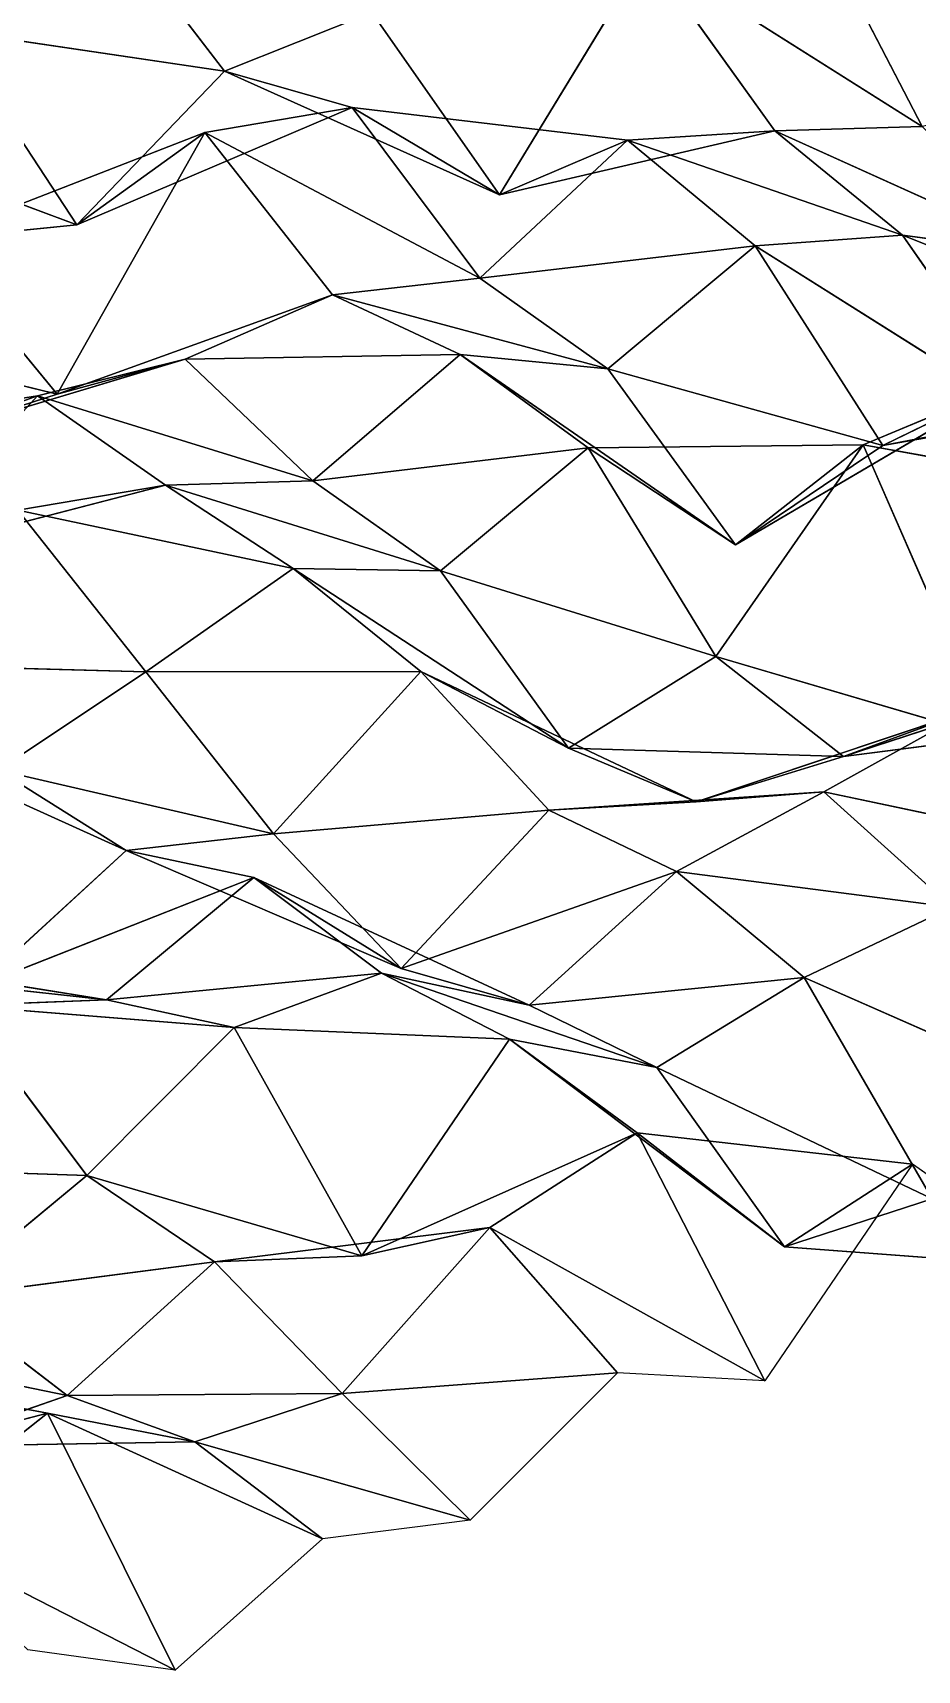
# Model space of a CAD drawing. Header units: metres. Extents: x -3703 to 431, y -1555 to 134.
# Drawn here: x 2.2 to 82.7, y -94.4 to 54.5 of the extents above; entities that cross this region are included whole.
import ezdxf

# ---------------------------------------------------------------- set-up
doc = ezdxf.new("R2010")
doc.units = ezdxf.units.M

msp = doc.modelspace()

# ---------------------------------------------------------------- linework, layer by layer
for p, q in [((71.554184, 68.36383, -647.68207), (83.18174, 45.954796, -682.9979)), ((83.18174, 45.954796, -682.9979), (71.554184, 68.36383, -647.68207)), ((8.04985, 66.183945, -649.0277), (19.677399, 51.00788, -685.9608)), ((19.677399, 51.00788, -685.9608), (8.04985, 66.183945, -649.0277)), ((58.13777, 61.78576, -673.70667), (44.72136, 39.756325, -696.2761)), ((44.72136, 39.756325, -696.2761), (58.13777, 61.78576, -673.70667)), ((83.18174, 45.954796, -682.9979), (58.13777, 61.78576, -673.70667)), ((58.13777, 61.78576, -673.70667), (69.76533, 45.574356, -710.4083)), ((69.76533, 45.574356, -710.4083), (58.13777, 61.78576, -673.70667)), ((58.13777, 61.78576, -673.70667), (83.18174, 45.954796, -682.9979)), ((33.09381, 56.323814, -659.65405), (19.677399, 51.00788, -685.9608)), ((19.677399, 51.00788, -685.9608), (33.09381, 56.323814, -659.65405)), ((33.09381, 56.323814, -659.65405), (44.72136, 39.756325, -696.2761)), ((44.72136, 39.756325, -696.2761), (33.09381, 56.323814, -659.65405)), ((19.677399, 51.00788, -685.9608), (-5.366562, 54.692352, -673.9535)), ((-5.366562, 54.692352, -673.9535), (6.260986, 37.017006, -710.3279)), ((6.260986, 37.017006, -710.3279), (-5.366562, 54.692352, -673.9535)), ((-5.366562, 54.692352, -673.9535), (19.677399, 51.00788, -685.9608)), ((19.677399, 51.00788, -685.9608), (6.260986, 37.017006, -710.3279)), ((6.260986, 37.017006, -710.3279), (19.677399, 51.00788, -685.9608)), ((44.72136, 39.756325, -696.2761), (19.677399, 51.00788, -685.9608)), ((19.677399, 51.00788, -685.9608), (31.304947, 47.6745, -725.5421)), ((31.304947, 47.6745, -725.5421), (19.677399, 51.00788, -685.9608)), ((19.677399, 51.00788, -685.9608), (44.72136, 39.756325, -696.2761)), ((31.304947, 47.6745, -725.5421), (6.260986, 37.017006, -710.3279)), ((6.260986, 37.017006, -710.3279), (31.304947, 47.6745, -725.5421)), ((31.304947, 47.6745, -725.5421), (17.88855, 45.41826, -752.5331)), ((17.88855, 45.41826, -752.5331), (31.304947, 47.6745, -725.5421)), ((44.72136, 39.756325, -696.2761), (31.304947, 47.6745, -725.5421)), ((56.348915, 44.716637, -737.712), (31.304947, 47.6745, -725.5421)), ((31.304947, 47.6745, -725.5421), (44.72136, 39.756325, -696.2761)), ((31.304947, 47.6745, -725.5421), (42.932518, 32.15799, -762.39923)), ((42.932518, 32.15799, -762.39923), (31.304947, 47.6745, -725.5421)), ((31.304947, 47.6745, -725.5421), (56.348915, 44.716637, -737.712)), ((6.260986, 37.017006, -710.3279), (-18.782974, 46.310753, -699.5748)), ((-18.782974, 46.310753, -699.5748), (6.260986, 37.017006, -710.3279)), ((17.88855, 45.41826, -752.5331), (-7.155411, 35.67518, -737.5233)), ((-7.155411, 35.67518, -737.5233), (17.88855, 45.41826, -752.5331)), ((17.88855, 45.41826, -752.5331), (4.472137, 21.624283, -774.708)), ((4.472137, 21.624283, -774.708), (17.88855, 45.41826, -752.5331)), ((6.260986, 37.017006, -710.3279), (17.88855, 45.41826, -752.5331)), ((17.88855, 45.41826, -752.5331), (6.260986, 37.017006, -710.3279)), ((42.932518, 32.15799, -762.39923), (17.88855, 45.41826, -752.5331)), ((17.88855, 45.41826, -752.5331), (29.516106, 30.652481, -789.558)), ((29.516106, 30.652481, -789.558), (17.88855, 45.41826, -752.5331)), ((17.88855, 45.41826, -752.5331), (42.932518, 32.15799, -762.39923)), ((56.348915, 44.716637, -737.712), (42.932518, 32.15799, -762.39923)), ((42.932518, 32.15799, -762.39923), (56.348915, 44.716637, -737.712)), ((69.76533, 45.574356, -710.4083), (44.72136, 39.756325, -696.2761)), ((44.72136, 39.756325, -696.2761), (69.76533, 45.574356, -710.4083)), ((44.72136, 39.756325, -696.2761), (56.348915, 44.716637, -737.712)), ((56.348915, 44.716637, -737.712), (44.72136, 39.756325, -696.2761)), ((69.76533, 45.574356, -710.4083), (56.348915, 44.716637, -737.712)), ((56.348915, 44.716637, -737.712), (69.76533, 45.574356, -710.4083)), ((81.392876, 36.09069, -748.6144), (56.348915, 44.716637, -737.712)), ((56.348915, 44.716637, -737.712), (67.97648, 35.118225, -775.89233)), ((67.97648, 35.118225, -775.89233), (56.348915, 44.716637, -737.712)), ((56.348915, 44.716637, -737.712), (81.392876, 36.09069, -748.6144)), ((83.18174, 45.954796, -682.9979), (69.76533, 45.574356, -710.4083)), ((69.76533, 45.574356, -710.4083), (83.18174, 45.954796, -682.9979)), ((94.80929, 34.2731, -720.71246), (69.76533, 45.574356, -710.4083)), ((69.76533, 45.574356, -710.4083), (81.392876, 36.09069, -748.6144)), ((81.392876, 36.09069, -748.6144), (69.76533, 45.574356, -710.4083)), ((69.76533, 45.574356, -710.4083), (94.80929, 34.2731, -720.71246)), ((6.260986, 37.017006, -710.3279), (-7.155411, 35.67518, -737.5233)), ((-7.155411, 35.67518, -737.5233), (6.260986, 37.017006, -710.3279)), ((81.392876, 36.09069, -748.6144), (67.97648, 35.118225, -775.89233)), ((67.97648, 35.118225, -775.89233), (81.392876, 36.09069, -748.6144)), ((94.80929, 34.2731, -720.71246), (81.392876, 36.09069, -748.6144)), ((106.43684, 26.119522, -759.21594), (81.392876, 36.09069, -748.6144)), ((81.392876, 36.09069, -748.6144), (94.80929, 34.2731, -720.71246)), ((81.392876, 36.09069, -748.6144), (93.02044, 19.348236, -785.19727)), ((93.02044, 19.348236, -785.19727), (81.392876, 36.09069, -748.6144)), ((81.392876, 36.09069, -748.6144), (106.43684, 26.119522, -759.21594)), ((-7.155411, 35.67518, -737.5233), (4.472137, 21.624283, -774.708)), ((4.472137, 21.624283, -774.708), (-7.155411, 35.67518, -737.5233)), ((67.97648, 35.118225, -775.89233), (42.932518, 32.15799, -762.39923)), ((42.932518, 32.15799, -762.39923), (67.97648, 35.118225, -775.89233)), ((67.97648, 35.118225, -775.89233), (54.560066, 23.92118, -800.88403)), ((54.560066, 23.92118, -800.88403), (67.97648, 35.118225, -775.89233)), ((93.02044, 19.348236, -785.19727), (67.97648, 35.118225, -775.89233)), ((67.97648, 35.118225, -775.89233), (79.60403, 16.959244, -812.15857)), ((79.60403, 16.959244, -812.15857), (67.97648, 35.118225, -775.89233)), ((67.97648, 35.118225, -775.89233), (93.02044, 19.348236, -785.19727)), ((42.932518, 32.15799, -762.39923), (29.516106, 30.652481, -789.558)), ((29.516106, 30.652481, -789.558), (42.932518, 32.15799, -762.39923)), ((42.932518, 32.15799, -762.39923), (54.560066, 23.92118, -800.88403)), ((54.560066, 23.92118, -800.88403), (42.932518, 32.15799, -762.39923)), ((29.516106, 30.652481, -789.558), (4.472137, 21.624283, -774.708)), ((4.472137, 21.624283, -774.708), (29.516106, 30.652481, -789.558)), ((29.516106, 30.652481, -789.558), (16.099693, 24.793549, -815.7434)), ((16.099693, 24.793549, -815.7434), (29.516106, 30.652481, -789.558)), ((54.560066, 23.92118, -800.88403), (29.516106, 30.652481, -789.558)), ((29.516106, 30.652481, -789.558), (41.143654, 25.24176, -828.6748)), ((41.143654, 25.24176, -828.6748), (29.516106, 30.652481, -789.558)), ((29.516106, 30.652481, -789.558), (54.560066, 23.92118, -800.88403)), ((4.472137, 21.624283, -774.708), (-20.571823, 27.705994, -763.23676)), ((-20.571823, 27.705994, -763.23676), (4.472137, 21.624283, -774.708)), ((16.099693, 24.793549, -815.7434), (-8.944275, 17.302475, -801.2371)), ((-8.944275, 17.302475, -801.2371), (16.099693, 24.793549, -815.7434)), ((16.099693, 24.793549, -815.7434), (2.683281, 21.481026, -842.49817)), ((2.683281, 21.481026, -842.49817), (16.099693, 24.793549, -815.7434)), ((4.472137, 21.624283, -774.708), (16.099693, 24.793549, -815.7434)), ((16.099693, 24.793549, -815.7434), (4.472137, 21.624283, -774.708)), ((41.143654, 25.24176, -828.6748), (16.099693, 24.793549, -815.7434)), ((16.099693, 24.793549, -815.7434), (41.143654, 25.24176, -828.6748)), ((16.099693, 24.793549, -815.7434), (27.727242, 13.744247, -853.59937)), ((27.727242, 13.744247, -853.59937), (16.099693, 24.793549, -815.7434)), ((41.143654, 25.24176, -828.6748), (27.727242, 13.744247, -853.59937)), ((27.727242, 13.744247, -853.59937), (41.143654, 25.24176, -828.6748)), ((54.560066, 23.92118, -800.88403), (41.143654, 25.24176, -828.6748)), ((66.187614, 7.918823, -837.63257), (41.143654, 25.24176, -828.6748)), ((41.143654, 25.24176, -828.6748), (54.560066, 23.92118, -800.88403)), ((41.143654, 25.24176, -828.6748), (52.771202, 16.75254, -867.1033)), ((52.771202, 16.75254, -867.1033), (41.143654, 25.24176, -828.6748)), ((41.143654, 25.24176, -828.6748), (66.187614, 7.918823, -837.63257)), ((79.60403, 16.959244, -812.15857), (54.560066, 23.92118, -800.88403)), ((54.560066, 23.92118, -800.88403), (66.187614, 7.918823, -837.63257)), ((66.187614, 7.918823, -837.63257), (54.560066, 23.92118, -800.88403)), ((54.560066, 23.92118, -800.88403), (79.60403, 16.959244, -812.15857)), ((91.231575, 22.617683, -853.7505), (66.187614, 7.918823, -837.63257)), ((66.187614, 7.918823, -837.63257), (91.231575, 22.617683, -853.7505)), ((91.231575, 22.617683, -853.7505), (77.81516, 17.0215, -879.9946)), ((77.81516, 17.0215, -879.9946), (91.231575, 22.617683, -853.7505)), ((79.60403, 16.959244, -812.15857), (91.231575, 22.617683, -853.7505)), ((91.231575, 22.617683, -853.7505), (79.60403, 16.959244, -812.15857)), ((2.683281, 21.481026, -842.49817), (-22.360687, 17.53852, -828.7854)), ((-22.360687, 17.53852, -828.7854), (2.683281, 21.481026, -842.49817)), ((2.683281, 21.481026, -842.49817), (-10.733116, 6.871491, -866.7268)), ((-10.733116, 6.871491, -866.7268), (2.683281, 21.481026, -842.49817)), ((4.472137, 21.624283, -774.708), (-8.944275, 17.302475, -801.2371)), ((-8.944275, 17.302475, -801.2371), (4.472137, 21.624283, -774.708)), ((-8.944275, 17.302475, -801.2371), (2.683281, 21.481026, -842.49817)), ((2.683281, 21.481026, -842.49817), (-8.944275, 17.302475, -801.2371)), ((27.727242, 13.744247, -853.59937), (2.683281, 21.481026, -842.49817)), ((2.683281, 21.481026, -842.49817), (14.310844, 13.342506, -881.005)), ((14.310844, 13.342506, -881.005), (2.683281, 21.481026, -842.49817)), ((2.683281, 21.481026, -842.49817), (27.727242, 13.744247, -853.59937)), ((104.64799, 21.77359, -826.0663), (79.60403, 16.959244, -812.15857)), ((79.60403, 16.959244, -812.15857), (104.64799, 21.77359, -826.0663)), ((93.02044, 19.348236, -785.19727), (79.60403, 16.959244, -812.15857)), ((79.60403, 16.959244, -812.15857), (93.02044, 19.348236, -785.19727)), ((52.771202, 16.75254, -867.1033), (27.727242, 13.744247, -853.59937)), ((27.727242, 13.744247, -853.59937), (52.771202, 16.75254, -867.1033)), ((52.771202, 16.75254, -867.1033), (39.354805, 5.564804, -892.09705)), ((39.354805, 5.564804, -892.09705), (52.771202, 16.75254, -867.1033)), ((77.81516, 17.0215, -879.9946), (52.771202, 16.75254, -867.1033)), ((52.771202, 16.75254, -867.1033), (77.81516, 17.0215, -879.9946)), ((66.187614, 7.918823, -837.63257), (52.771202, 16.75254, -867.1033)), ((52.771202, 16.75254, -867.1033), (66.187614, 7.918823, -837.63257)), ((52.771202, 16.75254, -867.1033), (64.398766, -2.224915, -903.1864)), ((64.398766, -2.224915, -903.1864), (52.771202, 16.75254, -867.1033)), ((77.81516, 17.0215, -879.9946), (64.398766, -2.224915, -903.1864)), ((64.398766, -2.224915, -903.1864), (77.81516, 17.0215, -879.9946)), ((66.187614, 7.918823, -837.63257), (77.81516, 17.0215, -879.9946)), ((77.81516, 17.0215, -879.9946), (66.187614, 7.918823, -837.63257)), ((79.60403, 16.959244, -812.15857), (66.187614, 7.918823, -837.63257)), ((66.187614, 7.918823, -837.63257), (79.60403, 16.959244, -812.15857)), ((102.85912, 12.481178, -891.81055), (77.81516, 17.0215, -879.9946)), ((77.81516, 17.0215, -879.9946), (89.442726, -9.597824, -914.369)), ((89.442726, -9.597824, -914.369), (77.81516, 17.0215, -879.9946)), ((77.81516, 17.0215, -879.9946), (102.85912, 12.481178, -891.81055)), ((27.727242, 13.744247, -853.59937), (14.310844, 13.342506, -881.005)), ((14.310844, 13.342506, -881.005), (27.727242, 13.744247, -853.59937)), ((27.727242, 13.744247, -853.59937), (39.354805, 5.564804, -892.09705)), ((39.354805, 5.564804, -892.09705), (27.727242, 13.744247, -853.59937)), ((14.310844, 13.342506, -881.005), (-10.733116, 6.871491, -866.7268)), ((-10.733116, 6.871491, -866.7268), (14.310844, 13.342506, -881.005)), ((14.310844, 13.342506, -881.005), (0.894417, 11.085289, -907.9957)), ((0.894417, 11.085289, -907.9957), (14.310844, 13.342506, -881.005)), ((39.354805, 5.564804, -892.09705), (14.310844, 13.342506, -881.005)), ((14.310844, 13.342506, -881.005), (25.938377, 5.767792, -919.6378)), ((25.938377, 5.767792, -919.6378), (14.310844, 13.342506, -881.005)), ((14.310844, 13.342506, -881.005), (39.354805, 5.564804, -892.09705)), ((25.938377, 5.767792, -919.6378), (0.894417, 11.085289, -907.9957)), ((0.894417, 11.085289, -907.9957), (12.521996, -3.627045, -945.0326)), ((12.521996, -3.627045, -945.0326), (0.894417, 11.085289, -907.9957)), ((0.894417, 11.085289, -907.9957), (25.938377, 5.767792, -919.6378)), ((25.938377, 5.767792, -919.6378), (12.521996, -3.627045, -945.0326)), ((12.521996, -3.627045, -945.0326), (25.938377, 5.767792, -919.6378)), ((39.354805, 5.564804, -892.09705), (25.938377, 5.767792, -919.6378)), ((50.982338, -10.558594, -928.81836), (25.938377, 5.767792, -919.6378)), ((25.938377, 5.767792, -919.6378), (39.354805, 5.564804, -892.09705)), ((25.938377, 5.767792, -919.6378), (37.565956, -3.598419, -957.87024)), ((37.565956, -3.598419, -957.87024), (25.938377, 5.767792, -919.6378)), ((25.938377, 5.767792, -919.6378), (50.982338, -10.558594, -928.81836)), ((64.398766, -2.224915, -903.1864), (39.354805, 5.564804, -892.09705)), ((39.354805, 5.564804, -892.09705), (50.982338, -10.558594, -928.81836)), ((50.982338, -10.558594, -928.81836), (39.354805, 5.564804, -892.09705)), ((39.354805, 5.564804, -892.09705), (64.398766, -2.224915, -903.1864)), ((12.521996, -3.627045, -945.0326), (-12.521965, -2.933823, -932.3563)), ((-12.521965, -2.933823, -932.3563), (12.521996, -3.627045, -945.0326)), ((64.398766, -2.224915, -903.1864), (50.982338, -10.558594, -928.81836)), ((50.982338, -10.558594, -928.81836), (64.398766, -2.224915, -903.1864)), ((89.442726, -9.597824, -914.369), (64.398766, -2.224915, -903.1864)), ((64.398766, -2.224915, -903.1864), (76.0263, -11.328552, -941.4774)), ((76.0263, -11.328552, -941.4774), (64.398766, -2.224915, -903.1864)), ((64.398766, -2.224915, -903.1864), (89.442726, -9.597824, -914.369)), ((12.521996, -3.627045, -945.0326), (-0.894417, -12.558044, -970.531)), ((-0.894417, -12.558044, -970.531), (12.521996, -3.627045, -945.0326)), ((37.565956, -3.598419, -957.87024), (12.521996, -3.627045, -945.0326)), ((12.521996, -3.627045, -945.0326), (37.565956, -3.598419, -957.87024)), ((12.521996, -3.627045, -945.0326), (24.149544, -18.36847, -982.063)), ((24.149544, -18.36847, -982.063), (12.521996, -3.627045, -945.0326)), ((37.565956, -3.598419, -957.87024), (24.149544, -18.36847, -982.063)), ((24.149544, -18.36847, -982.063), (37.565956, -3.598419, -957.87024)), ((50.982338, -10.558594, -928.81836), (37.565956, -3.598419, -957.87024)), ((62.609917, -15.452164, -968.0508), (37.565956, -3.598419, -957.87024)), ((37.565956, -3.598419, -957.87024), (50.982338, -10.558594, -928.81836)), ((37.565956, -3.598419, -957.87024), (49.193504, -16.207718, -995.3773)), ((49.193504, -16.207718, -995.3773), (37.565956, -3.598419, -957.87024)), ((37.565956, -3.598419, -957.87024), (62.609917, -15.452164, -968.0508)), ((101.07026, -3.104477, -956.1476), (76.0263, -11.328552, -941.4774)), ((76.0263, -11.328552, -941.4774), (101.07026, -3.104477, -956.1476)), ((87.65388, -7.070679, -982.7562), (62.609917, -15.452164, -968.0508)), ((62.609917, -15.452164, -968.0508), (87.65388, -7.070679, -982.7562)), ((87.65388, -7.070679, -982.7562), (74.237465, -14.534515, -1008.58264)), ((74.237465, -14.534515, -1008.58264), (87.65388, -7.070679, -982.7562)), ((76.0263, -11.328552, -941.4774), (87.65388, -7.070679, -982.7562)), ((87.65388, -7.070679, -982.7562), (76.0263, -11.328552, -941.4774)), ((10.733131, -19.871552, -1009.2223), (-14.310829, -8.546692, -998.92346)), ((-14.310829, -8.546692, -998.92346), (10.733131, -19.871552, -1009.2223)), ((89.442726, -9.597824, -914.369), (76.0263, -11.328552, -941.4774)), ((76.0263, -11.328552, -941.4774), (89.442726, -9.597824, -914.369)), ((76.0263, -11.328552, -941.4774), (50.982338, -10.558594, -928.81836)), ((50.982338, -10.558594, -928.81836), (62.609917, -15.452164, -968.0508)), ((62.609917, -15.452164, -968.0508), (50.982338, -10.558594, -928.81836)), ((50.982338, -10.558594, -928.81836), (76.0263, -11.328552, -941.4774)), ((76.0263, -11.328552, -941.4774), (62.609917, -15.452164, -968.0508)), ((62.609917, -15.452164, -968.0508), (76.0263, -11.328552, -941.4774)), ((24.149544, -18.36847, -982.063), (-0.894417, -12.558044, -970.531)), ((-0.894417, -12.558044, -970.531), (10.733131, -19.871552, -1009.2223)), ((10.733131, -19.871552, -1009.2223), (-0.894417, -12.558044, -970.531)), ((-0.894417, -12.558044, -970.531), (24.149544, -18.36847, -982.063)), ((74.237465, -14.534515, -1008.58264), (49.193504, -16.207718, -995.3773)), ((49.193504, -16.207718, -995.3773), (74.237465, -14.534515, -1008.58264)), ((74.237465, -14.534515, -1008.58264), (60.821053, -21.783234, -1034.4573)), ((60.821053, -21.783234, -1034.4573), (74.237465, -14.534515, -1008.58264)), ((62.609917, -15.452164, -968.0508), (74.237465, -14.534515, -1008.58264)), ((74.237465, -14.534515, -1008.58264), (62.609917, -15.452164, -968.0508)), ((99.28144, -19.81958, -1020.2322), (74.237465, -14.534515, -1008.58264)), ((74.237465, -14.534515, -1008.58264), (85.86503, -25.01738, -1046.5653)), ((85.86503, -25.01738, -1046.5653), (74.237465, -14.534515, -1008.58264)), ((74.237465, -14.534515, -1008.58264), (99.28144, -19.81958, -1020.2322)), ((49.193504, -16.207718, -995.3773), (24.149544, -18.36847, -982.063)), ((24.149544, -18.36847, -982.063), (49.193504, -16.207718, -995.3773)), ((49.193504, -16.207718, -995.3773), (35.777092, -30.590012, -1019.65686)), ((35.777092, -30.590012, -1019.65686), (49.193504, -16.207718, -995.3773)), ((62.609917, -15.452164, -968.0508), (49.193504, -16.207718, -995.3773)), ((49.193504, -16.207718, -995.3773), (62.609917, -15.452164, -968.0508)), ((49.193504, -16.207718, -995.3773), (60.821053, -21.783234, -1034.4573)), ((60.821053, -21.783234, -1034.4573), (49.193504, -16.207718, -995.3773)), ((24.149544, -18.36847, -982.063), (10.733131, -19.871552, -1009.2223)), ((10.733131, -19.871552, -1009.2223), (24.149544, -18.36847, -982.063)), ((24.149544, -18.36847, -982.063), (35.777092, -30.590012, -1019.65686)), ((35.777092, -30.590012, -1019.65686), (24.149544, -18.36847, -982.063)), ((10.733131, -19.871552, -1009.2223), (-2.683281, -32.16562, -1033.9688)), ((-2.683281, -32.16562, -1033.9688), (10.733131, -19.871552, -1009.2223)), ((35.777092, -30.590012, -1019.65686), (10.733131, -19.871552, -1009.2223)), ((10.733131, -19.871552, -1009.2223), (22.36068, -22.3199, -1049.0016)), ((22.36068, -22.3199, -1049.0016), (10.733131, -19.871552, -1009.2223)), ((10.733131, -19.871552, -1009.2223), (35.777092, -30.590012, -1019.65686)), ((22.36068, -22.3199, -1049.0016), (-2.683281, -32.16562, -1033.9688)), ((-2.683281, -32.16562, -1033.9688), (22.36068, -22.3199, -1049.0016)), ((22.36068, -22.3199, -1049.0016), (8.944267, -33.459015, -1074.0062)), ((8.944267, -33.459015, -1074.0062), (22.36068, -22.3199, -1049.0016)), ((35.777092, -30.590012, -1019.65686), (22.36068, -22.3199, -1049.0016)), ((47.40464, -33.936844, -1059.2351), (22.36068, -22.3199, -1049.0016)), ((22.36068, -22.3199, -1049.0016), (35.777092, -30.590012, -1019.65686)), ((22.36068, -22.3199, -1049.0016), (33.988228, -31.019669, -1087.3829)), ((33.988228, -31.019669, -1087.3829), (22.36068, -22.3199, -1049.0016)), ((22.36068, -22.3199, -1049.0016), (47.40464, -33.936844, -1059.2351)), ((60.821053, -21.783234, -1034.4573), (35.777092, -30.590012, -1019.65686)), ((35.777092, -30.590012, -1019.65686), (60.821053, -21.783234, -1034.4573)), ((60.821053, -21.783234, -1034.4573), (47.40464, -33.936844, -1059.2351)), ((47.40464, -33.936844, -1059.2351), (60.821053, -21.783234, -1034.4573)), ((85.86503, -25.01738, -1046.5653), (60.821053, -21.783234, -1034.4573)), ((60.821053, -21.783234, -1034.4573), (72.448616, -31.43193, -1072.6265)), ((72.448616, -31.43193, -1072.6265), (60.821053, -21.783234, -1034.4573)), ((60.821053, -21.783234, -1034.4573), (85.86503, -25.01738, -1046.5653)), ((85.86503, -25.01738, -1046.5653), (72.448616, -31.43193, -1072.6265)), ((72.448616, -31.43193, -1072.6265), (85.86503, -25.01738, -1046.5653)), ((8.944267, -33.459015, -1074.0062), (-16.099693, -29.42366, -1062.0774)), ((-16.099693, -29.42366, -1062.0774), (8.944267, -33.459015, -1074.0062)), ((33.988228, -31.019669, -1087.3829), (8.944267, -33.459015, -1074.0062)), ((8.944267, -33.459015, -1074.0062), (33.988228, -31.019669, -1087.3829)), ((33.988228, -31.019669, -1087.3829), (20.571815, -35.952545, -1113.7754)), ((20.571815, -35.952545, -1113.7754), (33.988228, -31.019669, -1087.3829)), ((47.40464, -33.936844, -1059.2351), (33.988228, -31.019669, -1087.3829)), ((59.032204, -39.607803, -1098.2937), (33.988228, -31.019669, -1087.3829)), ((33.988228, -31.019669, -1087.3829), (47.40464, -33.936844, -1059.2351)), ((33.988228, -31.019669, -1087.3829), (45.61579, -37.02617, -1126.3665)), ((45.61579, -37.02617, -1126.3665), (33.988228, -31.019669, -1087.3829)), ((33.988228, -31.019669, -1087.3829), (59.032204, -39.607803, -1098.2937)), ((35.777092, -30.590012, -1019.65686), (47.40464, -33.936844, -1059.2351)), ((47.40464, -33.936844, -1059.2351), (35.777092, -30.590012, -1019.65686)), ((-2.683281, -32.16562, -1033.9688), (8.944267, -33.459015, -1074.0062)), ((8.944267, -33.459015, -1074.0062), (-2.683281, -32.16562, -1033.9688)), ((72.448616, -31.43193, -1072.6265), (47.40464, -33.936844, -1059.2351)), ((47.40464, -33.936844, -1059.2351), (72.448616, -31.43193, -1072.6265)), ((72.448616, -31.43193, -1072.6265), (59.032204, -39.607803, -1098.2937)), ((59.032204, -39.607803, -1098.2937), (72.448616, -31.43193, -1072.6265)), ((97.49256, -42.451874, -1082.9935), (72.448616, -31.43193, -1072.6265)), ((72.448616, -31.43193, -1072.6265), (84.07615, -51.537506, -1108.4574)), ((84.07615, -51.537506, -1108.4574), (72.448616, -31.43193, -1072.6265)), ((72.448616, -31.43193, -1072.6265), (97.49256, -42.451874, -1082.9935)), ((8.944267, -33.459015, -1074.0062), (-4.472145, -33.965378, -1101.3884)), ((-4.472145, -33.965378, -1101.3884), (8.944267, -33.459015, -1074.0062)), ((20.571815, -35.952545, -1113.7754), (-4.472145, -33.965378, -1101.3884)), ((-4.472145, -33.965378, -1101.3884), (7.155403, -49.41043, -1138.2615)), ((7.155403, -49.41043, -1138.2615), (-4.472145, -33.965378, -1101.3884)), ((-4.472145, -33.965378, -1101.3884), (20.571815, -35.952545, -1113.7754)), ((8.944267, -33.459015, -1074.0062), (20.571815, -35.952545, -1113.7754)), ((20.571815, -35.952545, -1113.7754), (8.944267, -33.459015, -1074.0062)), ((47.40464, -33.936844, -1059.2351), (59.032204, -39.607803, -1098.2937)), ((59.032204, -39.607803, -1098.2937), (47.40464, -33.936844, -1059.2351)), ((20.571815, -35.952545, -1113.7754), (7.155403, -49.41043, -1138.2615)), ((7.155403, -49.41043, -1138.2615), (20.571815, -35.952545, -1113.7754)), ((45.61579, -37.02617, -1126.3665), (20.571815, -35.952545, -1113.7754)), ((20.571815, -35.952545, -1113.7754), (32.19938, -56.725647, -1149.4569)), ((32.19938, -56.725647, -1149.4569), (20.571815, -35.952545, -1113.7754)), ((20.571815, -35.952545, -1113.7754), (45.61579, -37.02617, -1126.3665)), ((45.61579, -37.02617, -1126.3665), (32.19938, -56.725647, -1149.4569)), ((32.19938, -56.725647, -1149.4569), (45.61579, -37.02617, -1126.3665)), ((59.032204, -39.607803, -1098.2937), (45.61579, -37.02617, -1126.3665)), ((70.65974, -55.901184, -1134.977), (45.61579, -37.02617, -1126.3665)), ((45.61579, -37.02617, -1126.3665), (59.032204, -39.607803, -1098.2937)), ((45.61579, -37.02617, -1126.3665), (57.243324, -45.541504, -1164.789)), ((57.243324, -45.541504, -1164.789), (45.61579, -37.02617, -1126.3665)), ((45.61579, -37.02617, -1126.3665), (70.65974, -55.901184, -1134.977)), ((84.07615, -51.537506, -1108.4574), (59.032204, -39.607803, -1098.2937)), ((59.032204, -39.607803, -1098.2937), (70.65974, -55.901184, -1134.977)), ((70.65974, -55.901184, -1134.977), (59.032204, -39.607803, -1098.2937)), ((59.032204, -39.607803, -1098.2937), (84.07615, -51.537506, -1108.4574)), ((57.243324, -45.541504, -1164.789), (32.19938, -56.725647, -1149.4569)), ((32.19938, -56.725647, -1149.4569), (57.243324, -45.541504, -1164.789)), ((57.243324, -45.541504, -1164.789), (43.826912, -54.14026, -1190.3617)), ((43.826912, -54.14026, -1190.3617), (57.243324, -45.541504, -1164.789)), ((70.65974, -55.901184, -1134.977), (57.243324, -45.541504, -1164.789)), ((82.2873, -48.391663, -1176.9829), (57.243324, -45.541504, -1164.789)), ((57.243324, -45.541504, -1164.789), (70.65974, -55.901184, -1134.977)), ((57.243324, -45.541504, -1164.789), (68.87089, -68.08211, -1200.0754)), ((68.87089, -68.08211, -1200.0754), (57.243324, -45.541504, -1164.789)), ((57.243324, -45.541504, -1164.789), (82.2873, -48.391663, -1176.9829)), ((7.155403, -49.41043, -1138.2615), (-17.888557, -48.57872, -1125.6162)), ((-17.888557, -48.57872, -1125.6162), (7.155403, -49.41043, -1138.2615)), ((82.2873, -48.391663, -1176.9829), (68.87089, -68.08211, -1200.0754)), ((70.65974, -55.901184, -1134.977), (82.2873, -48.391663, -1176.9829)), ((82.2873, -48.391663, -1176.9829), (70.65974, -55.901184, -1134.977)), ((95.70371, -57.788437, -1147.3864), (82.2873, -48.391663, -1176.9829)), ((7.155403, -49.41043, -1138.2615), (-6.261009, -60.525604, -1163.2715)), ((-6.261009, -60.525604, -1163.2715), (7.155403, -49.41043, -1138.2615)), ((32.19938, -56.725647, -1149.4569), (7.155403, -49.41043, -1138.2615)), ((7.155403, -49.41043, -1138.2615), (18.782967, -57.27672, -1176.8292)), ((18.782967, -57.27672, -1176.8292), (7.155403, -49.41043, -1138.2615)), ((7.155403, -49.41043, -1138.2615), (32.19938, -56.725647, -1149.4569)), ((84.07615, -51.537506, -1108.4574), (70.65974, -55.901184, -1134.977)), ((70.65974, -55.901184, -1134.977), (84.07615, -51.537506, -1108.4574)), ((43.826912, -54.14026, -1190.3617), (18.782967, -57.27672, -1176.8292)), ((18.782967, -57.27672, -1176.8292), (43.826912, -54.14026, -1190.3617)), ((43.826912, -54.14026, -1190.3617), (30.41053, -69.25847, -1214.4767)), ((30.41053, -69.25847, -1214.4767), (43.826912, -54.14026, -1190.3617)), ((32.19938, -56.725647, -1149.4569), (43.826912, -54.14026, -1190.3617)), ((43.826912, -54.14026, -1190.3617), (32.19938, -56.725647, -1149.4569)), ((68.87089, -68.08211, -1200.0754), (43.826912, -54.14026, -1190.3617)), ((43.826912, -54.14026, -1190.3617), (55.454506, -67.37189, -1227.7297)), ((55.454506, -67.37189, -1227.7297), (43.826912, -54.14026, -1190.3617)), ((43.826912, -54.14026, -1190.3617), (68.87089, -68.08211, -1200.0754)), ((95.70371, -57.788437, -1147.3864), (70.65974, -55.901184, -1134.977)), ((70.65974, -55.901184, -1134.977), (95.70371, -57.788437, -1147.3864)), ((18.782967, -57.27672, -1176.8292), (-6.261009, -60.525604, -1163.2715)), ((-6.261009, -60.525604, -1163.2715), (18.782967, -57.27672, -1176.8292)), ((18.782967, -57.27672, -1176.8292), (5.366585, -69.44087, -1201.6046)), ((5.366585, -69.44087, -1201.6046), (18.782967, -57.27672, -1176.8292)), ((32.19938, -56.725647, -1149.4569), (18.782967, -57.27672, -1176.8292)), ((18.782967, -57.27672, -1176.8292), (32.19938, -56.725647, -1149.4569)), ((18.782967, -57.27672, -1176.8292), (30.41053, -69.25847, -1214.4767)), ((30.41053, -69.25847, -1214.4767), (18.782967, -57.27672, -1176.8292)), ((-6.261009, -60.525604, -1163.2715), (5.366585, -69.44087, -1201.6046)), ((5.366585, -69.44087, -1201.6046), (-6.261009, -60.525604, -1163.2715)), ((5.366585, -69.44087, -1201.6046), (-19.677391, -64.284744, -1189.9264)), ((-19.677391, -64.284744, -1189.9264), (5.366585, -69.44087, -1201.6046)), ((3.577705, -71.0352, -1269.0703), (-21.46624, -66.30168, -1257.2975)), ((-21.46624, -66.30168, -1257.2975), (3.577705, -71.0352, -1269.0703)), ((55.454506, -67.37189, -1227.7297), (30.41053, -69.25847, -1214.4767)), ((30.41053, -69.25847, -1214.4767), (55.454506, -67.37189, -1227.7297)), ((55.454506, -67.37189, -1227.7297), (42.038094, -80.76111, -1252.2312)), ((68.87089, -68.08211, -1200.0754), (55.454506, -67.37189, -1227.7297)), ((5.366585, -69.44087, -1201.6046), (-8.049828, -74.065094, -1228.0662)), ((-8.049828, -74.065094, -1228.0662), (5.366585, -69.44087, -1201.6046)), ((30.41053, -69.25847, -1214.4767), (5.366585, -69.44087, -1201.6046)), ((5.366585, -69.44087, -1201.6046), (30.41053, -69.25847, -1214.4767)), ((5.366585, -69.44087, -1201.6046), (16.994118, -73.64365, -1240.9916)), ((16.994118, -73.64365, -1240.9916), (5.366585, -69.44087, -1201.6046)), ((30.41053, -69.25847, -1214.4767), (16.994118, -73.64365, -1240.9916)), ((16.994118, -73.64365, -1240.9916), (30.41053, -69.25847, -1214.4767)), ((30.41053, -69.25847, -1214.4767), (42.038094, -80.76111, -1252.2312)), ((42.038094, -80.76111, -1252.2312), (30.41053, -69.25847, -1214.4767)), ((3.577705, -71.0352, -1269.0703), (-9.838707, -81.60014, -1294.2034)), ((-9.838707, -81.60014, -1294.2034), (3.577705, -71.0352, -1269.0703)), ((-8.049828, -74.065094, -1228.0662), (3.577705, -71.0352, -1269.0703)), ((3.577705, -71.0352, -1269.0703), (-8.049828, -74.065094, -1228.0662)), ((16.994118, -73.64365, -1240.9916), (3.577705, -71.0352, -1269.0703)), ((28.621681, -82.44681, -1279.3497), (3.577705, -71.0352, -1269.0703)), ((3.577705, -71.0352, -1269.0703), (16.994118, -73.64365, -1240.9916)), ((3.577705, -71.0352, -1269.0703), (15.205269, -94.411194, -1304.1699)), ((15.205269, -94.411194, -1304.1699), (3.577705, -71.0352, -1269.0703)), ((3.577705, -71.0352, -1269.0703), (28.621681, -82.44681, -1279.3497)), ((16.994118, -73.64365, -1240.9916), (-8.049828, -74.065094, -1228.0662)), ((-8.049828, -74.065094, -1228.0662), (16.994118, -73.64365, -1240.9916)), ((42.038094, -80.76111, -1252.2312), (16.994118, -73.64365, -1240.9916)), ((16.994118, -73.64365, -1240.9916), (28.621681, -82.44681, -1279.3497)), ((28.621681, -82.44681, -1279.3497), (16.994118, -73.64365, -1240.9916)), ((16.994118, -73.64365, -1240.9916), (42.038094, -80.76111, -1252.2312)), ((15.205269, -94.411194, -1304.1699), (-9.838707, -81.60014, -1294.2034)), ((-9.838707, -81.60014, -1294.2034), (15.205269, -94.411194, -1304.1699)), ((42.038094, -80.76111, -1252.2312), (28.621681, -82.44681, -1279.3497)), ((28.621681, -82.44681, -1279.3497), (15.205269, -94.411194, -1304.1699)), ((15.205269, -94.411194, -1304.1699), (1.788857, -92.56239, -1332.0787))]:
    msp.add_line(p, q)
for points in [[(71.554184, 68.36383, -647.68207), (83.18174, 45.954796, -682.9979), (58.13777, 61.78576, -673.70667), (58.13787, 61.78586, -673.70654)], [(84.97058, 62.522392, -618.8804), (96.59815, 48.85469, -656.1509), (71.554184, 68.36383, -647.68207), (71.55428, 68.36393, -647.68195)], [(83.18174, 45.954796, -682.9979), (71.554184, 68.36383, -647.68207), (96.59815, 48.85469, -656.1509), (96.59825, 48.85479, -656.15076)], [(8.04985, 66.183945, -649.0277), (19.677399, 51.00788, -685.9608), (-5.366562, 54.692352, -673.9535), (-5.366462, 54.69245, -673.95337)], [(19.677399, 51.00788, -685.9608), (8.04985, 66.183945, -649.0277), (33.09381, 56.323814, -659.65405), (33.09391, 56.323914, -659.65393)], [(44.72136, 39.756325, -696.2761), (33.09381, 56.323814, -659.65405), (58.13777, 61.78576, -673.70667), (58.13787, 61.78586, -673.70654)], [(58.13777, 61.78576, -673.70667), (69.76533, 45.574356, -710.4083), (44.72136, 39.756325, -696.2761), (44.72146, 39.756424, -696.276)], [(69.76533, 45.574356, -710.4083), (58.13777, 61.78576, -673.70667), (83.18174, 45.954796, -682.9979), (83.18184, 45.954895, -682.9978)], [(33.09381, 56.323814, -659.65405), (44.72136, 39.756325, -696.2761), (19.677399, 51.00788, -685.9608), (19.677498, 51.00798, -685.9607)], [(-5.366562, 54.692352, -673.9535), (6.260986, 37.017006, -710.3279), (-18.782974, 46.310753, -699.5748), (-18.782875, 46.310852, -699.5747)], [(6.260986, 37.017006, -710.3279), (-5.366562, 54.692352, -673.9535), (19.677399, 51.00788, -685.9608), (19.677498, 51.00798, -685.9607)], [(19.677399, 51.00788, -685.9608), (31.304947, 47.6745, -725.5421), (6.260986, 37.017006, -710.3279), (6.261087, 37.017105, -710.32776)], [(31.304947, 47.6745, -725.5421), (19.677399, 51.00788, -685.9608), (44.72136, 39.756325, -696.2761), (44.72146, 39.756424, -696.276)], [(17.88855, 45.41826, -752.5331), (6.260986, 37.017006, -710.3279), (31.304947, 47.6745, -725.5421), (31.305046, 47.6746, -725.542)], [(31.304947, 47.6745, -725.5421), (42.932518, 32.15799, -762.39923), (17.88855, 45.41826, -752.5331), (17.888649, 45.418358, -752.53296)], [(44.72136, 39.756325, -696.2761), (56.348915, 44.716637, -737.712), (31.304947, 47.6745, -725.5421), (31.305046, 47.6746, -725.542)], [(42.932518, 32.15799, -762.39923), (31.304947, 47.6745, -725.5421), (56.348915, 44.716637, -737.712), (56.349014, 44.716736, -737.71185)], [(-7.155411, 35.67518, -737.5233), (-18.782974, 46.310753, -699.5748), (6.260986, 37.017006, -710.3279), (6.261087, 37.017105, -710.32776)], [(4.472137, 21.624283, -774.708), (-7.155411, 35.67518, -737.5233), (17.88855, 45.41826, -752.5331), (17.888649, 45.418358, -752.53296)], [(6.260986, 37.017006, -710.3279), (17.88855, 45.41826, -752.5331), (-7.155411, 35.67518, -737.5233), (-7.155311, 35.675278, -737.5232)], [(17.88855, 45.41826, -752.5331), (29.516106, 30.652481, -789.558), (4.472137, 21.624283, -774.708), (4.472238, 21.624382, -774.7079)], [(29.516106, 30.652481, -789.558), (17.88855, 45.41826, -752.5331), (42.932518, 32.15799, -762.39923), (42.932617, 32.15809, -762.3991)], [(56.348915, 44.716637, -737.712), (67.97648, 35.118225, -775.89233), (42.932518, 32.15799, -762.39923), (42.932617, 32.15809, -762.3991)], [(56.348915, 44.716637, -737.712), (44.72136, 39.756325, -696.2761), (69.76533, 45.574356, -710.4083), (69.76543, 45.574455, -710.4082)], [(69.76533, 45.574356, -710.4083), (81.392876, 36.09069, -748.6144), (56.348915, 44.716637, -737.712), (56.349014, 44.716736, -737.71185)], [(67.97648, 35.118225, -775.89233), (56.348915, 44.716637, -737.712), (81.392876, 36.09069, -748.6144), (81.392975, 36.09079, -748.61426)], [(83.18174, 45.954796, -682.9979), (94.80929, 34.2731, -720.71246), (69.76533, 45.574356, -710.4083), (69.76543, 45.574455, -710.4082)], [(81.392876, 36.09069, -748.6144), (69.76533, 45.574356, -710.4083), (94.80929, 34.2731, -720.71246), (94.80939, 34.2732, -720.71234)], [(81.392876, 36.09069, -748.6144), (93.02044, 19.348236, -785.19727), (67.97648, 35.118225, -775.89233), (67.97658, 35.118324, -775.8922)], [(94.80929, 34.2731, -720.71246), (106.43684, 26.119522, -759.21594), (81.392876, 36.09069, -748.6144), (81.392975, 36.09079, -748.61426)], [(93.02044, 19.348236, -785.19727), (81.392876, 36.09069, -748.6144), (106.43684, 26.119522, -759.21594), (106.436935, 26.119621, -759.2158)], [(-7.155411, 35.67518, -737.5233), (4.472137, 21.624283, -774.708), (-20.571823, 27.705994, -763.23676), (-20.571724, 27.706093, -763.23663)], [(54.560066, 23.92118, -800.88403), (42.932518, 32.15799, -762.39923), (67.97648, 35.118225, -775.89233), (67.97658, 35.118324, -775.8922)], [(67.97648, 35.118225, -775.89233), (79.60403, 16.959244, -812.15857), (54.560066, 23.92118, -800.88403), (54.560165, 23.92128, -800.8839)], [(79.60403, 16.959244, -812.15857), (67.97648, 35.118225, -775.89233), (93.02044, 19.348236, -785.19727), (93.02054, 19.348335, -785.19714)], [(42.932518, 32.15799, -762.39923), (54.560066, 23.92118, -800.88403), (29.516106, 30.652481, -789.558), (29.516205, 30.65258, -789.55786)], [(16.099693, 24.793549, -815.7434), (4.472137, 21.624283, -774.708), (29.516106, 30.652481, -789.558), (29.516205, 30.65258, -789.55786)], [(29.516106, 30.652481, -789.558), (41.143654, 25.24176, -828.6748), (16.099693, 24.793549, -815.7434), (16.099792, 24.793648, -815.7433)], [(41.143654, 25.24176, -828.6748), (29.516106, 30.652481, -789.558), (54.560066, 23.92118, -800.88403), (54.560165, 23.92128, -800.8839)], [(-8.944275, 17.302475, -801.2371), (-20.571823, 27.705994, -763.23676), (4.472137, 21.624283, -774.708), (4.472238, 21.624382, -774.7079)], [(2.683281, 21.481026, -842.49817), (-8.944275, 17.302475, -801.2371), (16.099693, 24.793549, -815.7434), (16.099792, 24.793648, -815.7433)], [(4.472137, 21.624283, -774.708), (16.099693, 24.793549, -815.7434), (-8.944275, 17.302475, -801.2371), (-8.944175, 17.302574, -801.237)], [(16.099693, 24.793549, -815.7434), (27.727242, 13.744247, -853.59937), (2.683281, 21.481026, -842.49817), (2.683381, 21.481125, -842.49805)], [(27.727242, 13.744247, -853.59937), (16.099693, 24.793549, -815.7434), (41.143654, 25.24176, -828.6748), (41.143753, 25.24186, -828.6747)], [(41.143654, 25.24176, -828.6748), (52.771202, 16.75254, -867.1033), (27.727242, 13.744247, -853.59937), (27.72734, 13.744348, -853.59924)], [(54.560066, 23.92118, -800.88403), (66.187614, 7.918823, -837.63257), (41.143654, 25.24176, -828.6748), (41.143753, 25.24186, -828.6747)], [(52.771202, 16.75254, -867.1033), (41.143654, 25.24176, -828.6748), (66.187614, 7.918823, -837.63257), (66.18771, 7.918923, -837.63245)], [(66.187614, 7.918823, -837.63257), (54.560066, 23.92118, -800.88403), (79.60403, 16.959244, -812.15857), (79.604126, 16.959343, -812.15845)], [(77.81516, 17.0215, -879.9946), (66.187614, 7.918823, -837.63257), (91.231575, 22.617683, -853.7505), (91.231674, 22.617783, -853.75037)], [(79.60403, 16.959244, -812.15857), (91.231575, 22.617683, -853.7505), (66.187614, 7.918823, -837.63257), (66.18771, 7.918923, -837.63245)], [(91.231575, 22.617683, -853.7505), (102.85912, 12.481178, -891.81055), (77.81516, 17.0215, -879.9946), (77.81526, 17.021599, -879.9945)], [(91.231575, 22.617683, -853.7505), (79.60403, 16.959244, -812.15857), (104.64799, 21.77359, -826.0663), (104.64809, 21.77369, -826.06616)], [(-10.733116, 6.871491, -866.7268), (-22.360687, 17.53852, -828.7854), (2.683281, 21.481026, -842.49817), (2.683381, 21.481125, -842.49805)], [(-8.944275, 17.302475, -801.2371), (2.683281, 21.481026, -842.49817), (-22.360687, 17.53852, -828.7854), (-22.360588, 17.53862, -828.7853)], [(2.683281, 21.481026, -842.49817), (14.310844, 13.342506, -881.005), (-10.733116, 6.871491, -866.7268), (-10.733016, 6.871591, -866.7267)], [(14.310844, 13.342506, -881.005), (2.683281, 21.481026, -842.49817), (27.727242, 13.744247, -853.59937), (27.72734, 13.744348, -853.59924)], [(93.02044, 19.348236, -785.19727), (104.64799, 21.77359, -826.0663), (79.60403, 16.959244, -812.15857), (79.604126, 16.959343, -812.15845)], [(39.354805, 5.564804, -892.09705), (27.727242, 13.744247, -853.59937), (52.771202, 16.75254, -867.1033), (52.7713, 16.75264, -867.10315)], [(52.771202, 16.75254, -867.1033), (64.398766, -2.224915, -903.1864), (39.354805, 5.564804, -892.09705), (39.354904, 5.564904, -892.0969)], [(64.398766, -2.224915, -903.1864), (52.771202, 16.75254, -867.1033), (77.81516, 17.0215, -879.9946), (77.81526, 17.021599, -879.9945)], [(66.187614, 7.918823, -837.63257), (77.81516, 17.0215, -879.9946), (52.771202, 16.75254, -867.1033), (52.7713, 16.75264, -867.10315)], [(77.81516, 17.0215, -879.9946), (89.442726, -9.597824, -914.369), (64.398766, -2.224915, -903.1864), (64.398865, -2.224815, -903.1863)], [(89.442726, -9.597824, -914.369), (77.81516, 17.0215, -879.9946), (102.85912, 12.481178, -891.81055), (102.85922, 12.481278, -891.8104)], [(27.727242, 13.744247, -853.59937), (39.354805, 5.564804, -892.09705), (14.310844, 13.342506, -881.005), (14.310945, 13.342607, -881.0049)], [(0.894417, 11.085289, -907.9957), (-10.733116, 6.871491, -866.7268), (14.310844, 13.342506, -881.005), (14.310945, 13.342607, -881.0049)], [(14.310844, 13.342506, -881.005), (25.938377, 5.767792, -919.6378), (0.894417, 11.085289, -907.9957), (0.894517, 11.085389, -907.9956)], [(25.938377, 5.767792, -919.6378), (14.310844, 13.342506, -881.005), (39.354805, 5.564804, -892.09705), (39.354904, 5.564904, -892.0969)], [(0.894417, 11.085289, -907.9957), (12.521996, -3.627045, -945.0326), (-12.521965, -2.933823, -932.3563), (-12.521865, -2.933723, -932.3562)], [(12.521996, -3.627045, -945.0326), (0.894417, 11.085289, -907.9957), (25.938377, 5.767792, -919.6378), (25.938477, 5.767892, -919.6377)], [(25.938377, 5.767792, -919.6378), (37.565956, -3.598419, -957.87024), (12.521996, -3.627045, -945.0326), (12.522096, -3.626945, -945.0325)], [(39.354805, 5.564804, -892.09705), (50.982338, -10.558594, -928.81836), (25.938377, 5.767792, -919.6378), (25.938477, 5.767892, -919.6377)], [(37.565956, -3.598419, -957.87024), (25.938377, 5.767792, -919.6378), (50.982338, -10.558594, -928.81836), (50.982437, -10.558494, -928.81824)], [(50.982338, -10.558594, -928.81836), (39.354805, 5.564804, -892.09705), (64.398766, -2.224915, -903.1864), (64.398865, -2.224815, -903.1863)], [(-0.894417, -12.558044, -970.531), (-12.521965, -2.933823, -932.3563), (12.521996, -3.627045, -945.0326), (12.522096, -3.626945, -945.0325)], [(64.398766, -2.224915, -903.1864), (76.0263, -11.328552, -941.4774), (50.982338, -10.558594, -928.81836), (50.982437, -10.558494, -928.81824)], [(76.0263, -11.328552, -941.4774), (64.398766, -2.224915, -903.1864), (89.442726, -9.597824, -914.369), (89.442825, -9.597724, -914.3689)], [(12.521996, -3.627045, -945.0326), (24.149544, -18.36847, -982.063), (-0.894417, -12.558044, -970.531), (-0.894317, -12.557944, -970.5309)], [(24.149544, -18.36847, -982.063), (12.521996, -3.627045, -945.0326), (37.565956, -3.598419, -957.87024), (37.566055, -3.598319, -957.8701)], [(37.565956, -3.598419, -957.87024), (49.193504, -16.207718, -995.3773), (24.149544, -18.36847, -982.063), (24.149643, -18.36837, -982.06287)], [(50.982338, -10.558594, -928.81836), (62.609917, -15.452164, -968.0508), (37.565956, -3.598419, -957.87024), (37.566055, -3.598319, -957.8701)], [(49.193504, -16.207718, -995.3773), (37.565956, -3.598419, -957.87024), (62.609917, -15.452164, -968.0508), (62.610016, -15.452064, -968.05066)], [(87.65388, -7.070679, -982.7562), (76.0263, -11.328552, -941.4774), (101.07026, -3.104477, -956.1476), (101.07036, -3.104377, -956.14746)], [(89.442726, -9.597824, -914.369), (101.07026, -3.104477, -956.1476), (76.0263, -11.328552, -941.4774), (76.0264, -11.328452, -941.4773)], [(74.237465, -14.534515, -1008.58264), (62.609917, -15.452164, -968.0508), (87.65388, -7.070679, -982.7562), (87.65398, -7.070579, -982.7561)], [(76.0263, -11.328552, -941.4774), (87.65388, -7.070679, -982.7562), (62.609917, -15.452164, -968.0508), (62.610016, -15.452064, -968.05066)], [(87.65388, -7.070679, -982.7562), (99.28144, -19.81958, -1020.2322), (74.237465, -14.534515, -1008.58264), (74.237564, -14.534415, -1008.5825)], [(-0.894417, -12.558044, -970.531), (10.733131, -19.871552, -1009.2223), (-14.310829, -8.546692, -998.92346), (-14.310729, -8.546592, -998.92334)], [(-2.683281, -32.16562, -1033.9688), (-14.310829, -8.546692, -998.92346), (10.733131, -19.871552, -1009.2223), (10.733232, -19.871452, -1009.22217)], [(62.609917, -15.452164, -968.0508), (50.982338, -10.558594, -928.81836), (76.0263, -11.328552, -941.4774), (76.0264, -11.328452, -941.4773)], [(10.733131, -19.871552, -1009.2223), (-0.894417, -12.558044, -970.531), (24.149544, -18.36847, -982.063), (24.149643, -18.36837, -982.06287)], [(60.821053, -21.783234, -1034.4573), (49.193504, -16.207718, -995.3773), (74.237465, -14.534515, -1008.58264), (74.237564, -14.534415, -1008.5825)], [(62.609917, -15.452164, -968.0508), (74.237465, -14.534515, -1008.58264), (49.193504, -16.207718, -995.3773), (49.193604, -16.207619, -995.3772)], [(74.237465, -14.534515, -1008.58264), (85.86503, -25.01738, -1046.5653), (60.821053, -21.783234, -1034.4573), (60.82115, -21.783134, -1034.4572)], [(85.86503, -25.01738, -1046.5653), (74.237465, -14.534515, -1008.58264), (99.28144, -19.81958, -1020.2322), (99.28154, -19.81948, -1020.23206)], [(35.777092, -30.590012, -1019.65686), (24.149544, -18.36847, -982.063), (49.193504, -16.207718, -995.3773), (49.193604, -16.207619, -995.3772)], [(49.193504, -16.207718, -995.3773), (60.821053, -21.783234, -1034.4573), (35.777092, -30.590012, -1019.65686), (35.77719, -30.589912, -1019.65674)], [(24.149544, -18.36847, -982.063), (35.777092, -30.590012, -1019.65686), (10.733131, -19.871552, -1009.2223), (10.733232, -19.871452, -1009.22217)], [(10.733131, -19.871552, -1009.2223), (22.36068, -22.3199, -1049.0016), (-2.683281, -32.16562, -1033.9688), (-2.683181, -32.16552, -1033.9686)], [(22.36068, -22.3199, -1049.0016), (10.733131, -19.871552, -1009.2223), (35.777092, -30.590012, -1019.65686), (35.77719, -30.589912, -1019.65674)], [(8.944267, -33.459015, -1074.0062), (-2.683281, -32.16562, -1033.9688), (22.36068, -22.3199, -1049.0016), (22.360779, -22.319801, -1049.0015)], [(22.36068, -22.3199, -1049.0016), (33.988228, -31.019669, -1087.3829), (8.944267, -33.459015, -1074.0062), (8.944367, -33.458916, -1074.0061)], [(35.777092, -30.590012, -1019.65686), (47.40464, -33.936844, -1059.2351), (22.36068, -22.3199, -1049.0016), (22.360779, -22.319801, -1049.0015)], [(33.988228, -31.019669, -1087.3829), (22.36068, -22.3199, -1049.0016), (47.40464, -33.936844, -1059.2351), (47.40474, -33.936745, -1059.235)], [(47.40464, -33.936844, -1059.2351), (35.777092, -30.590012, -1019.65686), (60.821053, -21.783234, -1034.4573), (60.82115, -21.783134, -1034.4572)], [(60.821053, -21.783234, -1034.4573), (72.448616, -31.43193, -1072.6265), (47.40464, -33.936844, -1059.2351), (47.40474, -33.936745, -1059.235)], [(72.448616, -31.43193, -1072.6265), (60.821053, -21.783234, -1034.4573), (85.86503, -25.01738, -1046.5653), (85.86513, -25.01728, -1046.5652)], [(85.86503, -25.01738, -1046.5653), (97.49256, -42.451874, -1082.9935), (72.448616, -31.43193, -1072.6265), (72.448715, -31.431831, -1072.6263)], [(-2.683281, -32.16562, -1033.9688), (8.944267, -33.459015, -1074.0062), (-16.099693, -29.42366, -1062.0774), (-16.099594, -29.423561, -1062.0773)], [(-4.472145, -33.965378, -1101.3884), (-16.099693, -29.42366, -1062.0774), (8.944267, -33.459015, -1074.0062), (8.944367, -33.458916, -1074.0061)], [(20.571815, -35.952545, -1113.7754), (8.944267, -33.459015, -1074.0062), (33.988228, -31.019669, -1087.3829), (33.988327, -31.01957, -1087.3828)], [(33.988228, -31.019669, -1087.3829), (45.61579, -37.02617, -1126.3665), (20.571815, -35.952545, -1113.7754), (20.571915, -35.952446, -1113.7753)], [(47.40464, -33.936844, -1059.2351), (59.032204, -39.607803, -1098.2937), (33.988228, -31.019669, -1087.3829), (33.988327, -31.01957, -1087.3828)], [(45.61579, -37.02617, -1126.3665), (33.988228, -31.019669, -1087.3829), (59.032204, -39.607803, -1098.2937), (59.032303, -39.607704, -1098.2936)], [(59.032204, -39.607803, -1098.2937), (47.40464, -33.936844, -1059.2351), (72.448616, -31.43193, -1072.6265), (72.448715, -31.431831, -1072.6263)], [(72.448616, -31.43193, -1072.6265), (84.07615, -51.537506, -1108.4574), (59.032204, -39.607803, -1098.2937), (59.032303, -39.607704, -1098.2936)], [(84.07615, -51.537506, -1108.4574), (72.448616, -31.43193, -1072.6265), (97.49256, -42.451874, -1082.9935), (97.49266, -42.451775, -1082.9934)], [(-4.472145, -33.965378, -1101.3884), (7.155403, -49.41043, -1138.2615), (-17.888557, -48.57872, -1125.6162), (-17.888458, -48.57862, -1125.6161)], [(8.944267, -33.459015, -1074.0062), (20.571815, -35.952545, -1113.7754), (-4.472145, -33.965378, -1101.3884), (-4.472045, -33.96528, -1101.3883)], [(7.155403, -49.41043, -1138.2615), (-4.472145, -33.965378, -1101.3884), (20.571815, -35.952545, -1113.7754), (20.571915, -35.952446, -1113.7753)], [(20.571815, -35.952545, -1113.7754), (32.19938, -56.725647, -1149.4569), (7.155403, -49.41043, -1138.2615), (7.155503, -49.41033, -1138.2614)], [(32.19938, -56.725647, -1149.4569), (20.571815, -35.952545, -1113.7754), (45.61579, -37.02617, -1126.3665), (45.61589, -37.02607, -1126.3663)], [(45.61579, -37.02617, -1126.3665), (57.243324, -45.541504, -1164.789), (32.19938, -56.725647, -1149.4569), (32.19948, -56.725548, -1149.4568)], [(59.032204, -39.607803, -1098.2937), (70.65974, -55.901184, -1134.977), (45.61579, -37.02617, -1126.3665), (45.61589, -37.02607, -1126.3663)], [(57.243324, -45.541504, -1164.789), (45.61579, -37.02617, -1126.3665), (70.65974, -55.901184, -1134.977), (70.659836, -55.901085, -1134.9769)], [(70.65974, -55.901184, -1134.977), (59.032204, -39.607803, -1098.2937), (84.07615, -51.537506, -1108.4574), (84.07625, -51.537407, -1108.4573)], [(43.826912, -54.14026, -1190.3617), (32.19938, -56.725647, -1149.4569), (57.243324, -45.541504, -1164.789), (57.243423, -45.541405, -1164.7888)], [(57.243324, -45.541504, -1164.789), (68.87089, -68.08211, -1200.0754), (43.826912, -54.14026, -1190.3617), (43.82701, -54.14016, -1190.3616)], [(70.65974, -55.901184, -1134.977), (82.2873, -48.391663, -1176.9829), (57.243324, -45.541504, -1164.789), (57.243423, -45.541405, -1164.7888)], [(68.87089, -68.08211, -1200.0754), (57.243324, -45.541504, -1164.789), (82.2873, -48.391663, -1176.9829), (82.2874, -48.391563, -1176.9828)], [(-6.261009, -60.525604, -1163.2715), (-17.888557, -48.57872, -1125.6162), (7.155403, -49.41043, -1138.2615), (7.155503, -49.41033, -1138.2614)], [(82.2873, -48.391663, -1176.9829), (70.65974, -55.901184, -1134.977), (95.70371, -57.788437, -1147.3864), (95.70381, -57.788338, -1147.3862)], [(7.155403, -49.41043, -1138.2615), (18.782967, -57.27672, -1176.8292), (-6.261009, -60.525604, -1163.2715), (-6.260909, -60.525505, -1163.2714)], [(18.782967, -57.27672, -1176.8292), (7.155403, -49.41043, -1138.2615), (32.19938, -56.725647, -1149.4569), (32.19948, -56.725548, -1149.4568)], [(84.07615, -51.537506, -1108.4574), (95.70371, -57.788437, -1147.3864), (70.65974, -55.901184, -1134.977), (70.659836, -55.901085, -1134.9769)], [(30.41053, -69.25847, -1214.4767), (18.782967, -57.27672, -1176.8292), (43.826912, -54.14026, -1190.3617), (43.82701, -54.14016, -1190.3616)], [(32.19938, -56.725647, -1149.4569), (43.826912, -54.14026, -1190.3617), (18.782967, -57.27672, -1176.8292), (18.783066, -57.27662, -1176.8291)], [(43.826912, -54.14026, -1190.3617), (55.454506, -67.37189, -1227.7297), (30.41053, -69.25847, -1214.4767), (30.41063, -69.25837, -1214.4766)], [(55.454506, -67.37189, -1227.7297), (43.826912, -54.14026, -1190.3617), (68.87089, -68.08211, -1200.0754), (68.87099, -68.08201, -1200.0753)], [(5.366585, -69.44087, -1201.6046), (-6.261009, -60.525604, -1163.2715), (18.782967, -57.27672, -1176.8292), (18.783066, -57.27662, -1176.8291)], [(18.782967, -57.27672, -1176.8292), (30.41053, -69.25847, -1214.4767), (5.366585, -69.44087, -1201.6046), (5.366685, -69.44077, -1201.6045)], [(-6.261009, -60.525604, -1163.2715), (5.366585, -69.44087, -1201.6046), (-19.677391, -64.284744, -1189.9264), (-19.677292, -64.284645, -1189.9263)], [(-8.049828, -74.065094, -1228.0662), (-19.677391, -64.284744, -1189.9264), (5.366585, -69.44087, -1201.6046), (5.366685, -69.44077, -1201.6045)], [(-8.049828, -74.065094, -1228.0662), (3.577705, -71.0352, -1269.0703), (-21.46624, -66.30168, -1257.2975), (-21.46614, -66.30158, -1257.2974)], [(-9.838707, -81.60014, -1294.2034), (-21.46624, -66.30168, -1257.2975), (3.577705, -71.0352, -1269.0703), (3.577805, -71.0351, -1269.0702)], [(42.038094, -80.76111, -1252.2312), (30.41053, -69.25847, -1214.4767), (55.454506, -67.37189, -1227.7297), (55.454605, -67.37179, -1227.7296)], [(5.366585, -69.44087, -1201.6046), (16.994118, -73.64365, -1240.9916), (-8.049828, -74.065094, -1228.0662), (-8.049727, -74.064995, -1228.066)], [(16.994118, -73.64365, -1240.9916), (5.366585, -69.44087, -1201.6046), (30.41053, -69.25847, -1214.4767), (30.41063, -69.25837, -1214.4766)], [(30.41053, -69.25847, -1214.4767), (42.038094, -80.76111, -1252.2312), (16.994118, -73.64365, -1240.9916), (16.994217, -73.64355, -1240.9915)], [(3.577705, -71.0352, -1269.0703), (15.205269, -94.411194, -1304.1699), (-9.838707, -81.60014, -1294.2034), (-9.838607, -81.600044, -1294.2032)], [(3.577705, -71.0352, -1269.0703), (-8.049828, -74.065094, -1228.0662), (16.994118, -73.64365, -1240.9916), (16.994217, -73.64355, -1240.9915)], [(16.994118, -73.64365, -1240.9916), (28.621681, -82.44681, -1279.3497), (3.577705, -71.0352, -1269.0703), (3.577805, -71.0351, -1269.0702)], [(15.205269, -94.411194, -1304.1699), (3.577705, -71.0352, -1269.0703), (28.621681, -82.44681, -1279.3497), (28.62178, -82.44671, -1279.3496)], [(28.621681, -82.44681, -1279.3497), (16.994118, -73.64365, -1240.9916), (42.038094, -80.76111, -1252.2312), (42.038193, -80.76101, -1252.2311)], [(1.788857, -92.56239, -1332.0787), (-9.838707, -81.60014, -1294.2034), (15.205269, -94.411194, -1304.1699), (15.205369, -94.411095, -1304.1698)]]:
    msp.add_3dface(points)

doc.saveas('drawing.dxf')
